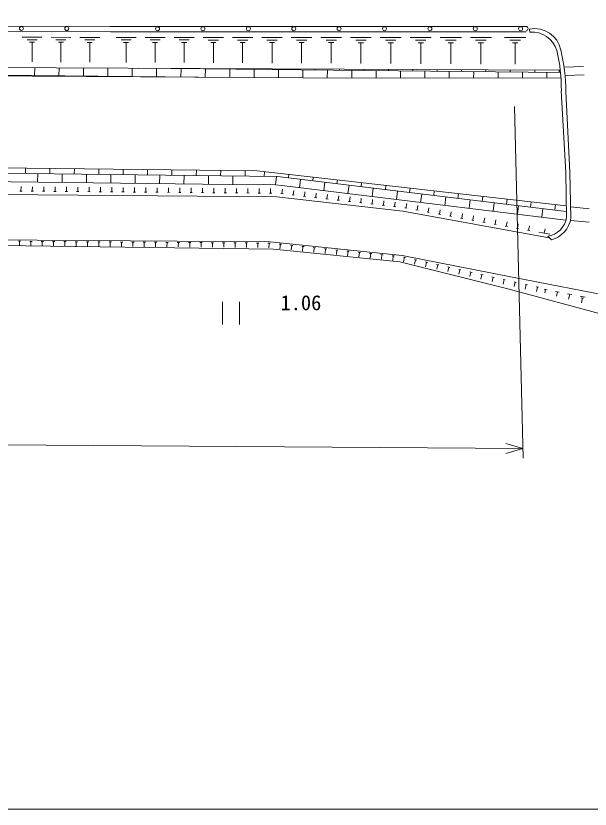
# Model space of a CAD drawing. Units: millimetres, scale not verified. Extents: x 40000 to 680000, y 20000 to 380000.
# Drawn here: x 180483 to 231100, y 205000 to 274932 of the extents above; entities that cross this region are included whole.
import ezdxf
from ezdxf.enums import TextEntityAlignment as Align

# ---------------------------------------------------------------- set-up
doc = ezdxf.new("R2010")
doc.units = ezdxf.units.MM
doc.header["$LTSCALE"] = 1000
for name, color, linetype, lineweight in [('M-BGD', 7, 'Continuous', 13), ('M-STR-HTXT', 7, 'Continuous', 13), ('M-TTL-BAND', 7, 'Continuous', 13)]:
    doc.layers.add(name, color=color, linetype=linetype, lineweight=lineweight)
doc.styles.add('ＭＳ ゴシック', font='')
doc.styles.get('ＭＳ ゴシック').set_extended_font_data('MS Gothic')

msp = doc.modelspace()

# ---------------------------------------------------------------- linework, layer by layer
at = {"layer": 'M-BGD'}
for p, q in [((225765, 273773), (225793, 273496)), ((181048, 273048), (182786, 273043)), ((181482, 272829), (182351, 272827)), ((183584, 273041), (185327, 273036)), ((184019, 272822), (184890, 272820)), ((186125, 273034), (187871, 273029)), ((186561, 272815), (187434, 272812)), ((189321, 273027), (191075, 273027)), ((189760, 272807), (190637, 272807)), ((191871, 273027), (193634, 273027)), ((192312, 272806), (193193, 272806)), ((194430, 273026), (196203, 273026)), ((194873, 272805), (195760, 272805)), ((196998, 273026), (198781, 273026)), ((197444, 272803), (198335, 272803)), ((199576, 273026), (201368, 273026)), ((200024, 272802), (200920, 272802)), ((202163, 273026), (203965, 273026)), ((202614, 272801), (203514, 272801)), ((204760, 273026), (206571, 273026)), ((205213, 272799), (206118, 272799)), ((207366, 273026), (209187, 273025)), ((207821, 272798), (208732, 272798)), ((209982, 273025), (211812, 273025)), ((210440, 272797), (211355, 272796)), ((212607, 273025), (214447, 273025)), ((213067, 272795), (213987, 272795)), ((215243, 273025), (217092, 273025)), ((215705, 272794), (216630, 272794)), ((217887, 273025), (219747, 273025)), ((218352, 272792), (219282, 272792)), ((220542, 273025), (222411, 273024)), ((221009, 272791), (221943, 272791)), ((223556, 273024), (225425, 273024)), ((224023, 272791), (224958, 272791)), ((181699, 272611), (182133, 272610)), ((181916, 272611), (181911, 270872)), ((184236, 272604), (184672, 272602)), ((184454, 272603), (184450, 270861)), ((186778, 272596), (187215, 272595)), ((186997, 272595), (186992, 270849)), ((189979, 272588), (190417, 272588)), ((190198, 272588), (190198, 270834)), ((192532, 272586), (192973, 272586)), ((192753, 272586), (192752, 270822)), ((195095, 272583), (195538, 272583)), ((195316, 272583), (195316, 270810)), ((197667, 272581), (198112, 272581)), ((197889, 272581), (197889, 270798)), ((200248, 272578), (200696, 272578)), ((200472, 272578), (200472, 270786)), ((202839, 272575), (203289, 272575)), ((203064, 272575), (203064, 270774)), ((205439, 272573), (205892, 272573)), ((205665, 272573), (205665, 270762)), ((208049, 272570), (208504, 272570)), ((208277, 272570), (208276, 270750)), ((210668, 272568), (211126, 272568)), ((210897, 272568), (210897, 270737)), ((213297, 272565), (213757, 272565)), ((213527, 272565), (213527, 270725)), ((215936, 272562), (216398, 272562)), ((216167, 272562), (216167, 270713)), ((218584, 272560), (219049, 272560)), ((218817, 272560), (218817, 270701)), ((221242, 272557), (221710, 272557)), ((221476, 272557), (221476, 270688)), ((224257, 272557), (224724, 272557)), ((224490, 272557), (224490, 270688)), ((95887, 270607), (196588, 269522)), ((182140, 270371), (182132, 269677)), ((184290, 270361), (184282, 269654)), ((186440, 270351), (186432, 269631)), ((188590, 270341), (188582, 269608)), ((190740, 270331), (190732, 269585)), ((191286, 270329), (228487, 269928)), ((191815, 270326), (191815, 270323)), ((192890, 270311), (192882, 269562)), ((193965, 270316), (193965, 270300)), ((195040, 270288), (195032, 269538)), ((196115, 270306), (196115, 270277)), ((197190, 270265), (197182, 269518)), ((198265, 270296), (198265, 270254)), ((199339, 270242), (199332, 269505)), ((200415, 270286), (200414, 270230)), ((201489, 270219), (201482, 269492)), ((202565, 270276), (202564, 270207)), ((203639, 270196), (203632, 269479)), ((204715, 270266), (204714, 270184)), ((205789, 270172), (205781, 269466)), ((206865, 270256), (206864, 270161)), ((207939, 270149), (207932, 269464)), ((209015, 270246), (209014, 270138)), ((210089, 270126), (210082, 269462)), ((211165, 270236), (211164, 270115)), ((212239, 270103), (212232, 269460)), ((213315, 270226), (213314, 270091)), ((214389, 270080), (214382, 269458)), ((215465, 270216), (215464, 270068)), ((216538, 270057), (216532, 269456)), ((217615, 270206), (217613, 270045)), ((218688, 270033), (218682, 269454)), ((219765, 270196), (219763, 270022)), ((220838, 270010), (220832, 269452)), ((221915, 270186), (221913, 269999)), ((222988, 269987), (222982, 269450)), ((224065, 270176), (224063, 269976)), ((225138, 269964), (225132, 269448)), ((226215, 270166), (226213, 269952)), ((227288, 269941), (227283, 269446)), ((228365, 270156), (228363, 269929)), ((228805, 270397), (230517, 270467)), ((181057, 269689), (181057, 269615)), ((183207, 269666), (183207, 269602)), ((185357, 269643), (185357, 269589)), ((187507, 269619), (187507, 269576)), ((189657, 269596), (189657, 269563)), ((191807, 269573), (191807, 269550)), ((193957, 269550), (193957, 269537)), ((196107, 269527), (196107, 269524)), ((228892, 269669), (230561, 269738)), ((107799, 262374), (201742, 261271)), ((203542, 260766), (107826, 261927)), ((181336, 261036), (181341, 261510)), ((182402, 260273), (182411, 261022)), ((183486, 261009), (183491, 261485)), ((184551, 260246), (184560, 260996)), ((185635, 260983), (185641, 261460)), ((186701, 260220), (186710, 260970)), ((187785, 260957), (187791, 261435)), ((188851, 260194), (188860, 260944)), ((189935, 260931), (189941, 261409)), ((191001, 260168), (191010, 260918)), ((192085, 260905), (192091, 261384)), ((193151, 260142), (193160, 260892)), ((194235, 260879), (194241, 261359)), ((195301, 260116), (195310, 260866)), ((196385, 260853), (196390, 261334)), ((198534, 260827), (198540, 261308)), ((200684, 260801), (200690, 261283)), ((201742, 261271), (228998, 258187)), ((202361, 260781), (202412, 261195)), ((204511, 260649), (204548, 260953)), ((197450, 260090), (197460, 260840)), ((199600, 260064), (199609, 260814)), ((203353, 260025), (203444, 260778)), ((228986, 257687), (203542, 260766)), ((205488, 259775), (205578, 260520)), ((206646, 260391), (206684, 260712)), ((207623, 259517), (207713, 260262)), ((208780, 260132), (208821, 260470)), ((210914, 259874), (210957, 260228)), ((181034, 259481), (180834, 259483)), ((180934, 259482), (180937, 259882)), ((182034, 259473), (181834, 259475)), ((181934, 259474), (181937, 259874)), ((183034, 259465), (182834, 259467)), ((182934, 259466), (182937, 259866)), ((184034, 259457), (183834, 259458)), ((183934, 259458), (183937, 259857)), ((185034, 259448), (184834, 259450)), ((184934, 259449), (184937, 259849)), ((185934, 259441), (185937, 259841)), ((186934, 259433), (186937, 259833)), ((187934, 259424), (187937, 259824)), ((188934, 259416), (188937, 259816)), ((189934, 259408), (189937, 259808)), ((190934, 259400), (190937, 259800)), ((191934, 259391), (191937, 259791)), ((192934, 259383), (192937, 259783)), ((193934, 259375), (193937, 259775)), ((194934, 259367), (194937, 259767)), ((195934, 259358), (195937, 259758)), ((196934, 259350), (196937, 259750)), ((197934, 259342), (197937, 259742)), ((198934, 259334), (198937, 259734)), ((199934, 259325), (199937, 259725)), ((200933, 259317), (200937, 259717)), ((201933, 259309), (201937, 259709)), ((202933, 259300), (202937, 259700)), ((203931, 259247), (203976, 259644)), ((204924, 259134), (204969, 259531)), ((209757, 259259), (209847, 260003)), ((211892, 259000), (211982, 259745)), ((213049, 259616), (213094, 259987)), ((214026, 258742), (214116, 259487)), ((215183, 259357), (215230, 259745)), ((217318, 259099), (217367, 259503)), ((186034, 259440), (185834, 259442)), ((187034, 259432), (186834, 259434)), ((188034, 259424), (187834, 259425)), ((189034, 259415), (188834, 259417)), ((190034, 259407), (189834, 259409)), ((191034, 259399), (190834, 259400)), ((192034, 259391), (191834, 259392)), ((193034, 259382), (192834, 259384)), ((194034, 259374), (193834, 259376)), ((195034, 259366), (194834, 259367)), ((196034, 259358), (195834, 259359)), ((197034, 259349), (196834, 259351)), ((198034, 259341), (197834, 259343)), ((199034, 259333), (198834, 259334)), ((200034, 259324), (199834, 259326)), ((201033, 259316), (200833, 259318)), ((202033, 259308), (201833, 259310)), ((203033, 259300), (202833, 259301)), ((204030, 259236), (203831, 259258)), ((205024, 259123), (204825, 259145)), ((206017, 259010), (205818, 259032)), ((205918, 259021), (205963, 259418)), ((207011, 258896), (206812, 258919)), ((206911, 258908), (206957, 259305)), ((208004, 258783), (207806, 258806)), ((207905, 258795), (207950, 259192)), ((208899, 258682), (208944, 259079)), ((209892, 258568), (209937, 258966)), ((210886, 258455), (210931, 258853)), ((216160, 258484), (216251, 259228)), ((218295, 258225), (218385, 258970)), ((219452, 258841), (219503, 259261)), ((221587, 258583), (221640, 259020)), ((223721, 258324), (223776, 258778)), ((208998, 258670), (208799, 258693)), ((209991, 258557), (209793, 258580)), ((210985, 258444), (210786, 258467)), ((211979, 258331), (211780, 258354)), ((211879, 258342), (211925, 258740)), ((212972, 258218), (212774, 258240)), ((212873, 258229), (212918, 258627)), ((213966, 258105), (213767, 258127)), ((213866, 258116), (213912, 258513)), ((214858, 257988), (214930, 258382)), ((215842, 257809), (215913, 258202)), ((220429, 257967), (220519, 258712)), ((222564, 257709), (222654, 258453)), ((224698, 257451), (224788, 258195)), ((225855, 258066), (225912, 258536)), ((227990, 257808), (228049, 258295)), ((229386, 258088), (231014, 257908)), ((214956, 257970), (214760, 258006)), ((215940, 257791), (215743, 257827)), ((216924, 257612), (216727, 257648)), ((216825, 257630), (216897, 258023)), ((217908, 257432), (217711, 257468)), ((217809, 257450), (217881, 257844)), ((218793, 257271), (218865, 257664)), ((219777, 257091), (219849, 257485)), ((226833, 257192), (226923, 257937)), ((218891, 257253), (218695, 257289)), ((219875, 257074), (219678, 257109)), ((220859, 256894), (220662, 256930)), ((220761, 256912), (220832, 257306)), ((221843, 256715), (221646, 256751)), ((221744, 256733), (221816, 257126)), ((222728, 256553), (222800, 256947)), ((223712, 256374), (223784, 256767)), ((231022, 256755), (229362, 256903)), ((222827, 256535), (222630, 256571)), ((223810, 256356), (223614, 256392)), ((224794, 256177), (224597, 256213)), ((224696, 256195), (224767, 256588)), ((225778, 255997), (225581, 256033)), ((225679, 256015), (225751, 256409)), ((227057, 255764), (227129, 256158)), ((227549, 255674), (226565, 255854)), ((227359, 255513), (227682, 255176)), ((180705, 255062), (180905, 255061)), ((180805, 255061), (180802, 254661)), ((181705, 255055), (181905, 255053)), ((181805, 255054), (181802, 254654)), ((182705, 255047), (182905, 255046)), ((182805, 255046), (182802, 254647)), ((183705, 255040), (183905, 255038)), ((183805, 255039), (183802, 254639)), ((184705, 255032), (184905, 255031)), ((184805, 255032), (184802, 254632)), ((185705, 255025), (185905, 255023)), ((185805, 255024), (185802, 254624)), ((186705, 255017), (186905, 255016)), ((186805, 255017), (186802, 254617)), ((187705, 255010), (187905, 255008)), ((187805, 255009), (187802, 254609)), ((188705, 255002), (188905, 255001)), ((188805, 255002), (188802, 254602)), ((189705, 254995), (189905, 254993)), ((189805, 254994), (189802, 254594)), ((190705, 254987), (190905, 254986)), ((190805, 254987), (190802, 254587)), ((191705, 254980), (191905, 254978)), ((191805, 254979), (191802, 254579)), ((192705, 254972), (192905, 254971)), ((192805, 254972), (192802, 254572)), ((193705, 254965), (193905, 254963)), ((193805, 254964), (193802, 254564)), ((194705, 254957), (194905, 254956)), ((194805, 254957), (194802, 254557)), ((195705, 254950), (195905, 254949)), ((195805, 254949), (195802, 254549)), ((196705, 254943), (196905, 254941)), ((196805, 254942), (196802, 254542)), ((197705, 254935), (197905, 254934)), ((197805, 254934), (197802, 254534)), ((198705, 254928), (198905, 254926)), ((198805, 254927), (198802, 254527)), ((199705, 254920), (199905, 254919)), ((199805, 254919), (199802, 254519)), ((200705, 254913), (200905, 254911)), ((200805, 254912), (200802, 254512)), ((201705, 254905), (201905, 254904)), ((201805, 254904), (201802, 254504)), ((202704, 254898), (202888, 254896)), ((202796, 254897), (202793, 254497)), ((202888, 254896), (202904, 254895)), ((203700, 254813), (203899, 254792)), ((203800, 254802), (203759, 254404)), ((204695, 254710), (204894, 254690)), ((204794, 254700), (204753, 254302)), ((205690, 254608), (205889, 254587)), ((205789, 254598), (205748, 254200)), ((206684, 254505), (206883, 254485)), ((206784, 254495), (206743, 254097)), ((207679, 254403), (207878, 254382)), ((207779, 254393), (207738, 253995)), ((208674, 254301), (208873, 254280)), ((208773, 254290), (208732, 253892)), ((209669, 254198), (209868, 254178)), ((209768, 254188), (209727, 253790)), ((210663, 254096), (210862, 254075)), ((210763, 254085), (210722, 253688)), ((211658, 253993), (211857, 253973)), ((211758, 253983), (211717, 253585)), ((212653, 253891), (212852, 253870)), ((212752, 253881), (212711, 253483)), ((213648, 253788), (213847, 253768)), ((213747, 253778), (213706, 253380)), ((214640, 253672), (214835, 253628)), ((214738, 253650), (214650, 253260)), ((215616, 253453), (215811, 253409)), ((215713, 253431), (215626, 253041)), ((216591, 253234), (216787, 253190)), ((216689, 253212), (216601, 252822)), ((217567, 253015), (217762, 252971)), ((217665, 252993), (217577, 252603)), ((218543, 252796), (218738, 252752)), ((218641, 252774), (218553, 252384)), ((219519, 252577), (219714, 252533)), ((219616, 252555), (219529, 252165)), ((220494, 252358), (220690, 252314)), ((220592, 252336), (220504, 251946)), ((221470, 252139), (221665, 252095)), ((221568, 252117), (221480, 251727)), ((222446, 251920), (222641, 251876)), ((222543, 251898), (222456, 251508)), ((223422, 251701), (223617, 251658)), ((223519, 251679), (223432, 251289)), ((224397, 251482), (224593, 251439)), ((224495, 251460), (224407, 251070)), ((225373, 251263), (225568, 251220)), ((225471, 251242), (225383, 250851)), ((226349, 251044), (226544, 251001)), ((226446, 251023), (226359, 250632)), ((227056, 250833), (227301, 250786)), ((227178, 250810), (227119, 250503)), ((228058, 250638), (228359, 250579)), ((228209, 250609), (228135, 250231)), ((229115, 250432), (229476, 250361)), ((229296, 250397), (229207, 249945)), ((198698, 249711), (198698, 247711)), ((200198, 249711), (200198, 247711)), ((230230, 250215), (230655, 250132)), ((230316, 250088), (230528, 250046)), ((230422, 250067), (230339, 249642))]:
    msp.add_line(p, q, dxfattribs=at)
for points in [[(64979, 274932), (133740, 274229), (169959, 274052), (188829, 274002), (225448, 273999)], [(64974, 274457), (133736, 273754), (169958, 273578), (188829, 273527), (225448, 273524)], [(64964, 270940), (95887, 270607), (129713, 270470), (164958, 270451), (228467, 270156)], [(228530, 269445), (205804, 269466), (153213, 269783), (137187, 269764), (104617, 269975), (64962, 270270)], [(229010, 257164), (228964, 261137), (228561, 268329)], [(228966, 268265), (229314, 261156), (229409, 257126)], [(228967, 256934), (203924, 259964), (202814, 260082), (201750, 260038), (107824, 261177), (78934, 260964), (64936, 261009)], [(227494, 255373), (214596, 257724), (203484, 258989), (108677, 259773), (64932, 259684)], [(174908, 252961), (174135, 255205), (202894, 255015), (214538, 253816), (224265, 251887)], [(223841, 250863), (214325, 253238), (203185, 254375), (174766, 254752), (175411, 253187)], [(235400, 246133), (233628, 250062), (224265, 251887)], [(223841, 250863), (232347, 248589), (233916, 245632)]]:
    msp.add_lwpolyline(points, dxfattribs=at)
for centre in [(180974, 273823), (184974, 273812), (192975, 273801), (196975, 273801), (200975, 273801), (204975, 273801), (208975, 273800), (212975, 273800), (216975, 273800), (220975, 273799), (224975, 273799)]:
    msp.add_circle(centre, 175, dxfattribs=at)
for centre, radius, start, end in [((225448, 273812), 188, 269.99582, 89.99582), ((226191, 271441), 2370, 11.72673, 100.34681), ((225975, 271209), 2294, 16.82331, 94.53908), ((213690, 268484), 14872, 359.4035, 13.1727), ((212852, 268120), 16115, 0.51719, 13.65052), ((227125, 257398), 1900, 277.08065, 352.91935), ((227009, 257512), 2431, 286.07745, 350.86348)]:
    msp.add_arc(centre, radius, start, end, dxfattribs=at)
at = {"layer": 'M-STR-HTXT'}
for p, q in [((225198, 235940), (224442, 266940)), ((225178, 236779), (64871, 237945)), ((225178, 236779), (223681, 237240)), ((225178, 236779), (223674, 236340))]:
    msp.add_line(p, q, dxfattribs=at)
at = {"layer": 'M-TTL-BAND'}
msp.add_line((40000, 205000), (579000, 205000), dxfattribs=at)

# ---------------------------------------------------------------- texts
at = {"layer": 'M-BGD', "style": 'ＭＳ ゴシック'}
msp.add_text('1.06', height=1320, dxfattribs=at).set_placement((203813, 248590), align=Align.BOTTOM_LEFT)

doc.saveas('drawing.dxf')
